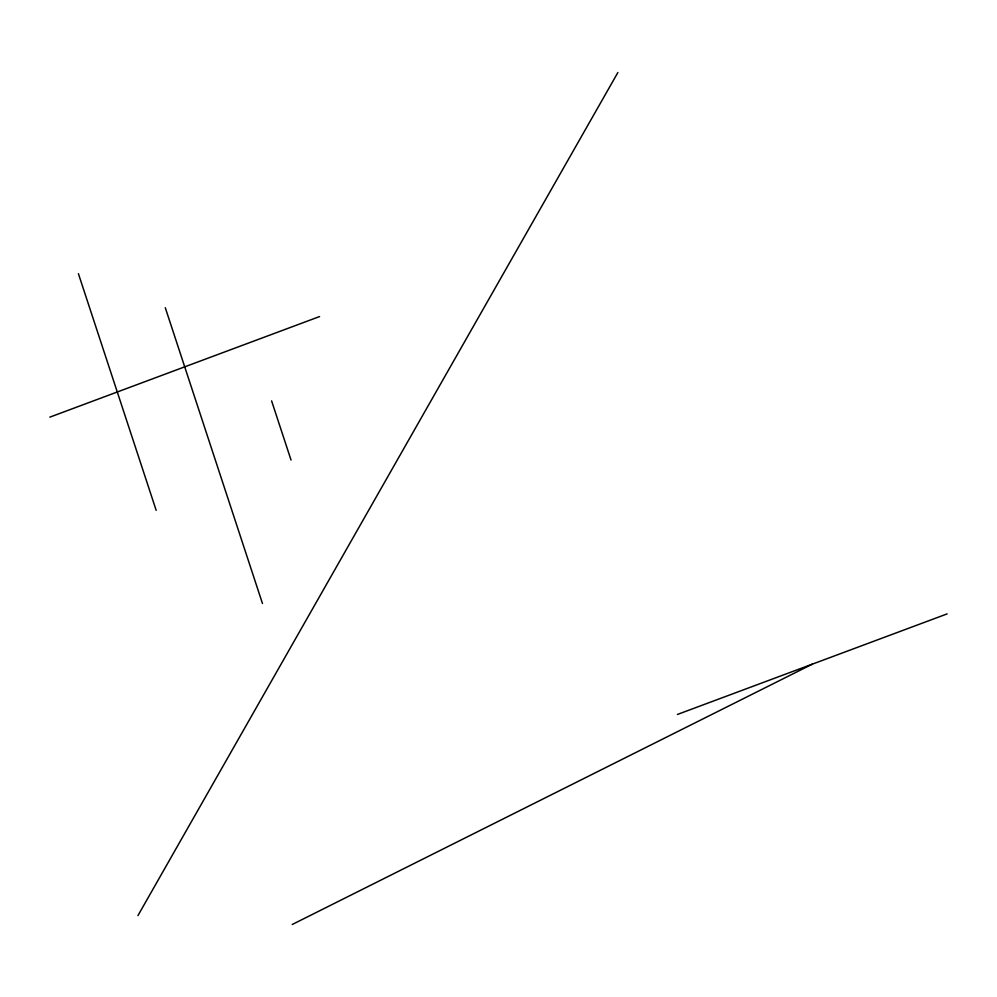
<?xml version="1.0" encoding="UTF-8"?>
<svg xmlns="http://www.w3.org/2000/svg" width="997" height="997" viewBox="0 0 997 997"><rect width="100%" height="100%" fill="white"/><g stroke="black" fill="none" stroke-linecap="round" stroke-linejoin="round"><path stroke-width="1.5" d="M137.935 915.607L617.878 72.507M292.246 924.493L812.281 664.176M49.85 417.132L319.588 316.56M677.412 714.463L947.15 613.89M271.595 400.869L291.037 460.041M165.278 307.687L262.473 603.509M78.402 273.664L156.168 510.327"/></g></svg>
